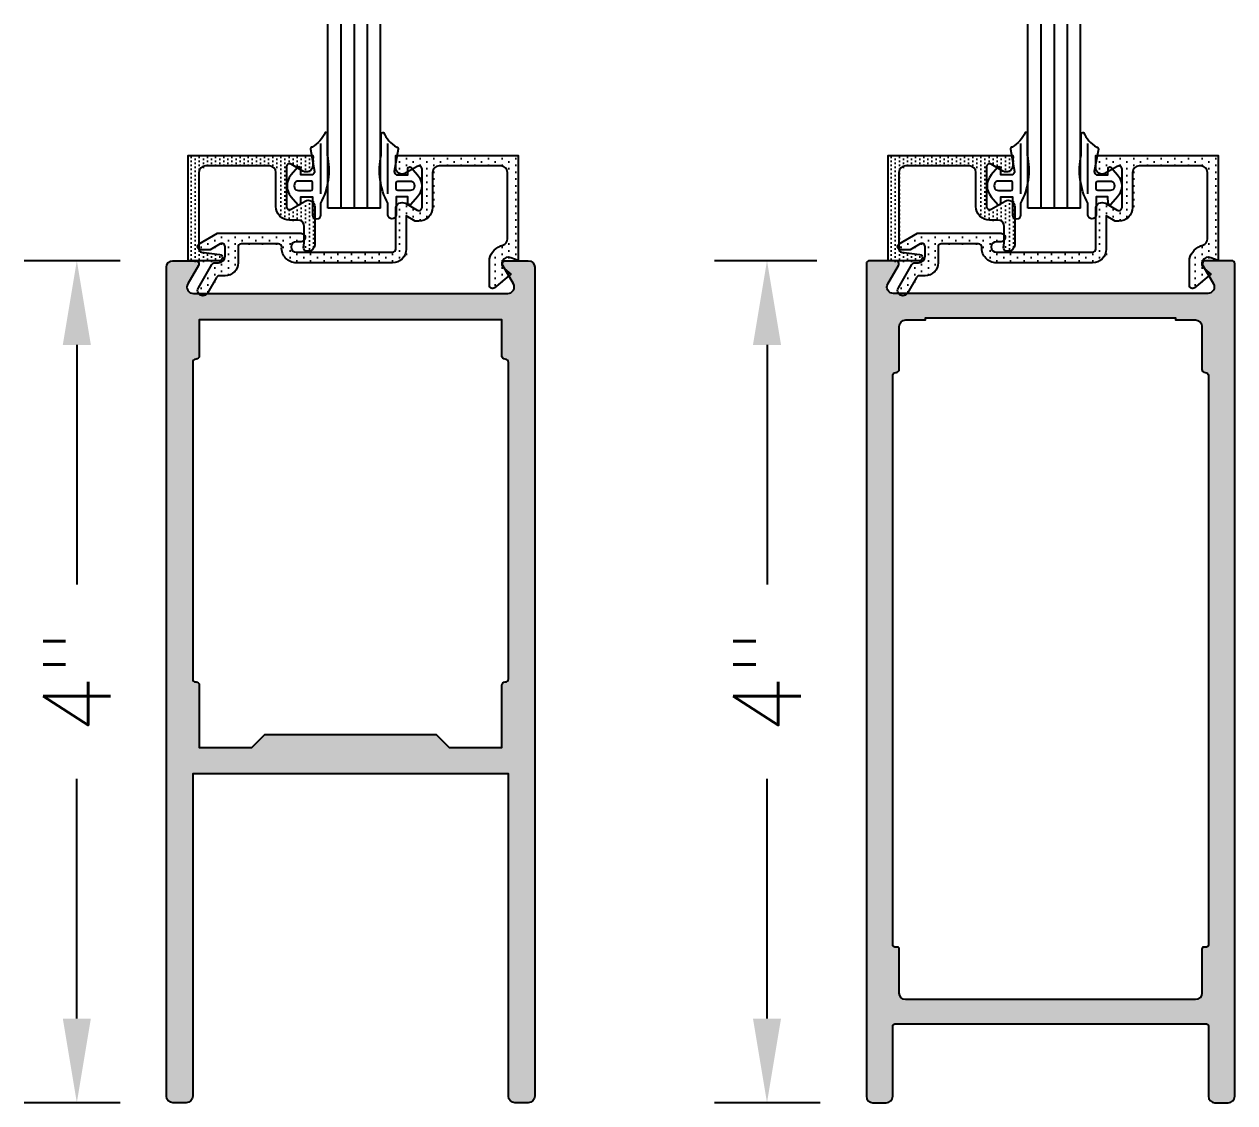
# Model space of a CAD drawing. Extents: x 0 to 130, y 0 to 90.
# Drawn here: x 68.779 to 70.216, y 32.855 to 34.136 of the extents above; entities that cross this region are included whole.
import ezdxf

# ---------------------------------------------------------------- set-up
doc = ezdxf.new("R2010")
doc.units = 0
doc.header["$MEASUREMENT"] = 0
doc.header["$PDMODE"] = 3
doc.layers.get('DEFPOINTS').update_dxf_attribs({"linetype": 'CONTINUOUS'})
for name, color, linetype in [('R-ANNO-DIMS', 3, 'CONTINUOUS'), ('R-DET1', 4, 'CONTINUOUS'), ('R-DET2', 2, 'CONTINUOUS'), ('R-OTLN', 1, 'CONTINUOUS'), ('R-PAT1', 5, 'CONTINUOUS')]:
    doc.layers.add(name, color=color, linetype=linetype)
doc.styles.get("Standard").update_dxf_attribs({"font": 'simplex'})
doc.dimstyles.new('1-4SIZE', dxfattribs={"dimtxt": 0.08, "dimasz": 0.1, "dimexe": 0.0625, "dimexo": 0.0625, "dimgap": 0.062, "dimtad": 0, "dimdec": 5, "dimlfac": 4, "dimzin": 4, "dimtxsty": 'STANDARD', "dimcen": 0, "dimclrd": 256, "dimclre": 256, "dimclrt": 256, "dimazin": 3, "dimtfac": 1, "dimtdec": 5, "dimtofl": 0, "dimtmove": 0, "dimatfit": 3, "dimtolj": 1, "dimtzin": 4})
pattern_1 = [(0, (63.04525187209283, 31.82039487603817), (0.0040625, 0.008125), [0, -0.008125])]

# ---------------------------------------------------------------- blocks, each defined once
blk = doc.blocks.new('*D112')
at = {"layer": 'DEFPOINTS', "color": 0}
for p in [(69.6608612454746, 33.85506648300891), (69.78267816948276, 33.85506648300891), (69.78667816948276, 32.85506648300891)]:
    blk.add_point(p, dxfattribs=at)
at = {"layer": 'R-ANNO-DIMS'}
for p, q in [((69.72017816948276, 33.85506648300891), (69.5983612454746, 33.85506648300891)), ((69.6608612454746, 33.75506648300891), (69.6608612454746, 33.47039981634224)), ((69.6608612454746, 32.95506648300891), (69.6608612454746, 33.23973314967558)), ((69.72417816948276, 32.85506648300891), (69.5983612454746, 32.85506648300891))]:
    blk.add_line(p, q, dxfattribs=at)
for points in [[(69.64419457880794, 33.75506648300891), (69.67752791214127, 33.75506648300891), (69.6608612454746, 33.85506648300891)], [(69.64419457880794, 32.95506648300891), (69.67752791214127, 32.95506648300891), (69.6608612454746, 32.85506648300891)]]:
    blk.add_solid(points, dxfattribs=at)
at = {"layer": 'R-ANNO-DIMS', "insert": (69.66086124547459, 33.35506648300892), "char_height": 0.08, "attachment_point": 5, "rotation": 90}
blk.add_mtext('\\A1;4"', dxfattribs=at)
blk = doc.blocks.new('*D114')
at = {"layer": 'DEFPOINTS', "color": 0}
for p in [(68.84117269987131, 33.8550664830089), (68.95531046119018, 33.8550664830089), (68.95531046119018, 32.8550664830089)]:
    blk.add_point(p, dxfattribs=at)
at = {"layer": 'R-ANNO-DIMS'}
for p, q in [((68.89281046119018, 33.8550664830089), (68.77867269987131, 33.8550664830089)), ((68.84117269987131, 33.7550664830089), (68.84117269987131, 33.47039981634223)), ((68.84117269987131, 32.9550664830089), (68.84117269987131, 33.23973314967557)), ((68.89281046119018, 32.8550664830089), (68.77867269987131, 32.8550664830089))]:
    blk.add_line(p, q, dxfattribs=at)
for points in [[(68.82450603320464, 33.7550664830089), (68.85783936653797, 33.7550664830089), (68.84117269987131, 33.8550664830089)], [(68.82450603320464, 32.9550664830089), (68.85783936653797, 32.9550664830089), (68.84117269987131, 32.8550664830089)]]:
    blk.add_solid(points, dxfattribs=at)
at = {"layer": 'R-ANNO-DIMS', "insert": (68.8411726998713, 33.3550664830089), "char_height": 0.08, "attachment_point": 5, "rotation": 90}
blk.add_mtext('\\A1;4"', dxfattribs=at)

msp = doc.modelspace()

# ---------------------------------------------------------------- hatches: boundary and pattern name
at = {"layer": 'R-PAT1'}
h = msp.add_hatch(dxfattribs=at)
h.set_pattern_fill('DOTS', color=256, scale=0.0775, angle=270, style=0)
h.set_pattern_definition([(90, (70.4736507903695, 34.07748794791844), (-0.004843749999999998, 0.002421875000000001), [0, -0.00484375])])
edge = h.paths.add_edge_path()
edge.add_line((68.99115747319401, 33.86477328437778), (69.01257147006281, 33.86214393387563))
edge.add_arc((69.012114473194, 33.85842190937778), 0.00374997500000018, -90, 83.00015581883918, ccw=False)
edge.add_line((69.012114473194, 33.85467193437778), (68.975364723194, 33.85467195937778))
edge.add_line((68.975364723194, 33.85467195937778), (68.975364723194, 33.97967195372778))
edge.add_line((68.975364723194, 33.97967195372778), (69.123114573194, 33.97967195372778))
edge.add_line((69.123114573194, 33.97967195372778), (69.12311497156645, 33.96784531937778))
edge.add_arc((69.115364973194, 33.96784531937779), 0.007749998372453049, -120.000006946947, 0, ccw=False)
edge.add_line((69.11148997319401, 33.96113362437778), (69.09748947319402, 33.96921656187778))
edge.add_arc((69.095614473194, 33.96596896437778), 0.003750001936267104, 60.00001708031051, 179.9999618028166)
edge.add_line((69.09186447125774, 33.96596896687778), (69.09186447319401, 33.91918158437778))
edge.add_arc((69.095614473194, 33.91918158437778), 0.003750000000000031, 180, 299.9999638211315)
edge.add_line((69.09748947114335, 33.91593398792964), (69.1139894870458, 33.92546028538639))
edge.add_arc((69.117864573194, 33.91874860937779), 0.007750025000000196, 0, 120.00062871306949, ccw=False)
edge.add_line((69.125614598194, 33.91874860937779), (69.125614573194, 33.87367200937778))
edge.add_arc((69.117864573194, 33.87367200937778), 0.007750000000000035, -90, 0, ccw=False)
edge.add_line((69.117864573194, 33.86592200937778), (69.116018223194, 33.86592198084174))
edge.add_arc((69.116018223194, 33.86967193437778), 0.003749953536045236, 171.9497387118541, 269.9999999999966, ccw=False)
edge.add_line((69.112305223194, 33.87019708437778), (69.113114223194, 33.87592195937778))
edge.add_line((69.113114223194, 33.87592195937778), (69.113114723194, 33.89518165937778))
edge.add_arc((69.105364723194, 33.89518165937778), 0.007749999999999813, 0, 90.00000000000081)
edge.add_line((69.105364723194, 33.90293165937778), (69.09566172333548, 33.90293161072137))
edge.add_arc((69.095614473194, 33.91918158437778), 0.01625004235102176, -180.1308104447163, -89.8334012032434, ccw=False)
edge.add_line((69.079364473194, 33.91921868437778), (69.079364223194, 33.95942199187778))
edge.add_arc((69.071614223194, 33.95942199187778), 0.007749999999999813, 0, 90.00000000000081)
edge.add_line((69.071614223194, 33.96717199187778), (68.99561497319401, 33.96717199187778))
edge.add_arc((68.99561497319401, 33.95942199187778), 0.007750000000000146, 90, 180)
edge.add_line((68.98786497319401, 33.95942199187778), (68.98786422319401, 33.86849533437778))
edge.add_arc((68.991614223194, 33.86849533437778), 0.003750000000000031, 180, 263.0001558188382)
h = msp.add_hatch(dxfattribs=at)
h.set_pattern_fill('DOTS', color=256, scale=0.13, angle=270, style=0)
h.set_pattern_definition([(270, (68.07875736523155, 30.32039512603817), (0.008125, -0.004062500000000002), [0, -0.008125])])
edge = h.paths.add_edge_path()
edge.add_arc((69.10921097319401, 33.88223665937778), 0.004999999999999915, -90.00000000000131, -7.423219113922187, ccw=False)
edge.add_line((69.10921097319401, 33.87723665937779), (69.10371122319401, 33.87723670937778))
edge.add_arc((69.10371122319401, 33.87098670937778), 0.006249999999999645, 90, 269.9977081688206)
edge.add_line((69.10371097319401, 33.86473670938278), (69.161315898194, 33.86473668437778))
edge.add_line((69.161315898194, 33.86473668437778), (69.21794029819401, 33.86473663437778))
edge.add_arc((69.21794029819401, 33.86848663437778), 0.003750000000000142, -90, 0)
edge.add_line((69.221690298194, 33.86848663437778), (69.22169067049143, 33.91611313437778))
edge.add_arc((69.229440673194, 33.91611313437778), 0.007750002702580194, 60.000011535560475, 180, ccw=False)
edge.add_line((69.233315673194, 33.92282483437778), (69.247315298194, 33.91474190937778))
edge.add_arc((69.24919029819401, 33.91798948437778), 0.003749982450708966, 239.9998451922556, 360)
edge.add_line((69.25294028064471, 33.91798948437778), (69.252940298194, 33.96348666937779))
edge.add_arc((69.24919029819401, 33.96348666937779), 0.003750000000000031, 0, 120.0000593141608)
edge.add_line((69.247315294832, 33.96673426270092), (69.23331568650778, 33.95865142631766))
edge.add_arc((69.229440673194, 33.96536314437778), 0.007750025000000102, -180, -59.99999305305431, ccw=False)
edge.add_line((69.221690648194, 33.96536314437778), (69.221691098194, 33.97973668437778))
edge.add_line((69.221691098194, 33.97973668437778), (69.366940473194, 33.97973668437778))
edge.add_line((69.366940473194, 33.97973668437778), (69.366940473194, 33.85473668437778))
edge.add_line((69.366940473194, 33.85473668437778), (69.35831723069401, 33.85818318437779))
edge.add_arc((69.35544106819401, 33.85098665937778), 0.007749985987215473, 68.21539075138027, 232.5250916519976)
edge.add_line((69.35072586871655, 33.84483611658143), (69.35846421569401, 33.83882980937778))
edge.add_line((69.358464215694, 33.83882980937778), (69.33910159270587, 33.82258299091706))
edge.add_arc((69.336690873194, 33.82545543437779), 0.003750000000000074, -180, -49.99469487065028, ccw=False)
edge.add_line((69.332940873194, 33.82545543437779), (69.33294171019503, 33.8568468377635))
edge.add_arc((69.35544102895444, 33.85098668144342), 0.02324996294046765, 106.39486197826619, 165.4011381034807, ccw=False)
edge.add_arc((69.346691105694, 33.88072615937779), 0.007750000041332223, -73.60501923009174, 0)
edge.add_line((69.35444110573533, 33.88072615937779), (69.35444110569401, 33.95948672187779))
edge.add_arc((69.346691105694, 33.95948672187778), 0.007749999999999924, 0, 89.9999815174906)
edge.add_line((69.34669110819401, 33.96723672187778), (69.273190473194, 33.96723672187778))
edge.add_arc((69.273190473194, 33.95948672187778), 0.007750000000000146, 90, 180.0000369650188)
edge.add_line((69.265440473194, 33.95948671687778), (69.26544029724577, 33.91798948437778))
edge.add_arc((69.24919029819401, 33.91798948437778), 0.01624999905176916, -90.24540299565552, -1.5916157281026244e-12, ccw=False)
edge.add_line((69.249120698194, 33.90173963437778), (69.24483582319401, 33.90173948437779))
edge.add_line((69.24483582319401, 33.90173948437779), (69.234190923194, 33.90788535937779))
edge.add_line((69.234190923194, 33.90788535937779), (69.23419029819401, 33.86848670937778))
edge.add_arc((69.21794029819401, 33.86848670937778), 0.01624999999999999, -90, -1.5916157281026244e-12, ccw=False)
edge.add_line((69.21794029819401, 33.85223670937778), (69.10371122319401, 33.85223660563806))
edge.add_arc((69.10371122319401, 33.86973665937778), 0.01750005373972074, 176.627680276289, 269.99999999999966, ccw=False)
edge.add_arc((69.08249712913597, 33.87098591213599), 0.003750791472238998, -3.359937403982224, 89.99474428969599)
edge.add_line((69.08249747319401, 33.87473670359245), (69.038190723194, 33.87473668437779))
edge.add_arc((69.038190723194, 33.87098670937778), 0.00374997499999985, 90, 180)
edge.add_line((69.034440748194, 33.87098670937778), (69.034440973194, 33.85223668437778))
edge.add_arc((69.018940973194, 33.85223668437779), 0.01549999999999996, -90, -1.5916157281026244e-12, ccw=False)
edge.add_line((69.018940973194, 33.83673668437778), (69.012176473194, 33.83673665937778))
edge.add_arc((69.012176473194, 33.83298665937778), 0.003750000000000142, 90, 149.9992722191699)
edge.add_line((69.00892890174664, 33.83486170062915), (68.9981203959966, 33.81614110339182))
edge.add_arc((68.992690973194, 33.81923668437778), 0.006249900288004437, -210.33879133915366, -29.689591324643573, ccw=False)
edge.add_line((68.987296973194, 33.82239358437779), (69.00344340174665, 33.85036170062914))
edge.add_arc((69.006690973194, 33.84848665937778), 0.0037500000000001, 90, 149.9992722191699, ccw=False)
edge.add_line((69.006690973194, 33.85223665937778), (69.01119047319399, 33.85223665937778))
edge.add_arc((69.011190473194, 33.85998665937778), 0.007750000000000146, -90, 0)
edge.add_line((69.01894047319401, 33.85998665937778), (69.01893997319401, 33.87148648437778))
edge.add_arc((69.015190223194, 33.87148648437778), 0.003749749999999885, 0, 119.9997728367211)
edge.add_line((69.01331536106906, 33.874733870569), (69.001194973194, 33.86773668437778))
edge.add_line((69.001194973194, 33.86773668437778), (68.990190473194, 33.86773665527645))
edge.add_arc((68.990190473194, 33.87148665937778), 0.003750004101330973, -240.00003617887114, -90, ccw=False)
edge.add_line((68.988315473194, 33.87473425937778), (69.009970723194, 33.88723658437778))
edge.add_line((69.009970723194, 33.88723658437778), (69.109210973194, 33.88723656414694))
edge.add_arc((69.10921097319401, 33.88223665937778), 0.00499990476915535, -7.423219113920027, 90.00000000000261, ccw=False)
h = msp.add_hatch(dxfattribs=at)
h.set_pattern_fill('DOTS', color=256, scale=0.0775, angle=270, style=0)
h.set_pattern_definition([(90, (71.30502825887224, 34.07748794791844), (-0.004843749999999998, 0.002421875000000001), [0, -0.00484375])])
edge = h.paths.add_edge_path()
edge.add_line((69.82253494169673, 33.86477328437778), (69.84394893856553, 33.86214393387563))
edge.add_arc((69.84349194169673, 33.85842190937778), 0.00374997500000018, -90, 83.00015581883918, ccw=False)
edge.add_line((69.84349194169673, 33.85467193437778), (69.80674219169673, 33.85467195937778))
edge.add_line((69.80674219169673, 33.85467195937778), (69.80674219169673, 33.97967195372778))
edge.add_line((69.80674219169673, 33.97967195372778), (69.95449204169672, 33.97967195372778))
edge.add_line((69.95449204169674, 33.97967195372778), (69.95449244006919, 33.96784531937778))
edge.add_arc((69.94674244169673, 33.96784531937779), 0.007749998372453049, -120.000006946947, 0, ccw=False)
edge.add_line((69.94286744169673, 33.96113362437779), (69.92886694169674, 33.96921656187779))
edge.add_arc((69.92699194169673, 33.96596896437779), 0.003750001936267104, 60.00001708031051, 179.9999618028166)
edge.add_line((69.92324193976046, 33.96596896687779), (69.92324194169673, 33.91918158437779))
edge.add_arc((69.92699194169673, 33.91918158437778), 0.003750000000000031, 180, 299.9999638211315)
edge.add_line((69.92886693964607, 33.91593398792964), (69.94536695554852, 33.92546028538639))
edge.add_arc((69.94924204169673, 33.91874860937779), 0.007750025000000196, 0, 120.00062871306949, ccw=False)
edge.add_line((69.95699206669673, 33.91874860937779), (69.95699204169672, 33.87367200937778))
edge.add_arc((69.94924204169673, 33.87367200937778), 0.007750000000000035, -90, 0, ccw=False)
edge.add_line((69.94924204169673, 33.86592200937778), (69.94739569169674, 33.86592198084174))
edge.add_arc((69.94739569169673, 33.86967193437778), 0.003749953536045236, 171.9497387118541, 269.9999999999966, ccw=False)
edge.add_line((69.94368269169674, 33.87019708437779), (69.94449169169674, 33.87592195937778))
edge.add_line((69.94449169169673, 33.87592195937778), (69.94449219169672, 33.89518165937778))
edge.add_arc((69.93674219169674, 33.89518165937778), 0.007749999999999813, 0, 90.00000000000081)
edge.add_line((69.93674219169674, 33.90293165937778), (69.92703919183822, 33.90293161072137))
edge.add_arc((69.92699194169673, 33.91918158437778), 0.01625004235102176, -180.1308104447163, -89.8334012032434, ccw=False)
edge.add_line((69.91074194169673, 33.91921868437778), (69.91074169169673, 33.95942199187778))
edge.add_arc((69.90299169169673, 33.95942199187778), 0.007749999999999813, 0, 90.00000000000081)
edge.add_line((69.90299169169673, 33.96717199187778), (69.82699244169673, 33.96717199187778))
edge.add_arc((69.82699244169673, 33.95942199187778), 0.007750000000000146, 90, 180)
edge.add_line((69.81924244169673, 33.95942199187778), (69.81924169169673, 33.86849533437778))
edge.add_arc((69.82299169169673, 33.86849533437778), 0.003750000000000031, 180, 263.0001558188382)
h = msp.add_hatch(dxfattribs=at)
h.set_pattern_fill('DOTS', color=256, scale=0.13, angle=270, style=0)
h.set_pattern_definition([(270, (68.91013483373428, 30.32039512603817), (0.008125, -0.004062500000000002), [0, -0.008125])])
edge = h.paths.add_edge_path()
edge.add_arc((69.94058844169673, 33.88223665937778), 0.004999999999999915, -90.00000000000131, -7.423219113922187, ccw=False)
edge.add_line((69.94058844169673, 33.87723665937779), (69.93508869169673, 33.87723670937778))
edge.add_arc((69.93508869169673, 33.87098670937778), 0.006249999999999645, 90, 269.9977081688206)
edge.add_line((69.93508844169673, 33.86473670938278), (69.99269336669673, 33.86473668437778))
edge.add_line((69.99269336669673, 33.86473668437778), (70.04931776669673, 33.86473663437778))
edge.add_arc((70.04931776669673, 33.86848663437778), 0.003750000000000142, -90, 0)
edge.add_line((70.05306776669673, 33.86848663437778), (70.05306813899415, 33.91611313437778))
edge.add_arc((70.06081814169673, 33.91611313437778), 0.007750002702580194, 60.000011535560475, 180, ccw=False)
edge.add_line((70.06469314169674, 33.92282483437778), (70.07869276669673, 33.91474190937778))
edge.add_arc((70.08056776669673, 33.91798948437778), 0.003749982450708966, 239.9998451922556, 360)
edge.add_line((70.08431774914744, 33.91798948437778), (70.08431776669674, 33.96348666937779))
edge.add_arc((70.08056776669673, 33.96348666937779), 0.003750000000000031, 0, 120.0000593141608)
edge.add_line((70.07869276333473, 33.96673426270092), (70.0646931550105, 33.95865142631766))
edge.add_arc((70.06081814169673, 33.96536314437778), 0.007750025000000102, -180, -59.99999305305431, ccw=False)
edge.add_line((70.05306811669674, 33.96536314437778), (70.05306856669674, 33.97973668437778))
edge.add_line((70.05306856669674, 33.97973668437778), (70.19831794169674, 33.97973668437778))
edge.add_line((70.19831794169673, 33.97973668437778), (70.19831794169673, 33.85473668437778))
edge.add_line((70.19831794169673, 33.85473668437778), (70.18969469919674, 33.85818318437779))
edge.add_arc((70.18681853669673, 33.85098665937778), 0.007749985987215473, 68.21539075138027, 232.5250916519976)
edge.add_line((70.18210333721927, 33.84483611658143), (70.18984168419674, 33.83882980937778))
edge.add_line((70.18984168419674, 33.83882980937778), (70.17047906120861, 33.82258299091706))
edge.add_arc((70.16806834169674, 33.82545543437779), 0.003750000000000074, -180, -49.99469487065028, ccw=False)
edge.add_line((70.16431834169673, 33.82545543437779), (70.16431917869775, 33.8568468377635))
edge.add_arc((70.18681849745717, 33.85098668144342), 0.02324996294046765, 106.39486197826619, 165.4011381034807, ccw=False)
edge.add_arc((70.17806857419673, 33.88072615937779), 0.007750000041332223, -73.60501923009174, 0)
edge.add_line((70.18581857423806, 33.88072615937779), (70.18581857419673, 33.95948672187779))
edge.add_arc((70.17806857419673, 33.95948672187778), 0.007749999999999924, 0, 89.9999815174906)
edge.add_line((70.17806857669673, 33.96723672187778), (70.10456794169673, 33.96723672187778))
edge.add_arc((70.10456794169673, 33.95948672187778), 0.007750000000000146, 90, 180.0000369650188)
edge.add_line((70.09681794169674, 33.95948671687778), (70.09681776574851, 33.91798948437778))
edge.add_arc((70.08056776669673, 33.91798948437778), 0.01624999905176916, -90.24540299565552, -1.5916157281026244e-12, ccw=False)
edge.add_line((70.08049816669673, 33.90173963437778), (70.07621329169673, 33.90173948437779))
edge.add_line((70.07621329169673, 33.90173948437779), (70.06556839169673, 33.90788535937779))
edge.add_line((70.06556839169673, 33.90788535937779), (70.06556776669673, 33.86848670937778))
edge.add_arc((70.04931776669673, 33.86848670937778), 0.01624999999999999, -90, -1.5916157281026244e-12, ccw=False)
edge.add_line((70.04931776669673, 33.85223670937778), (69.93508869169673, 33.85223660563806))
edge.add_arc((69.93508869169673, 33.86973665937779), 0.01750005373972074, 176.627680276289, 269.99999999999966, ccw=False)
edge.add_arc((69.9138745976387, 33.87098591213599), 0.003750791472238998, -3.359937403982224, 89.99474428969599)
edge.add_line((69.91387494169673, 33.87473670359245), (69.86956819169673, 33.87473668437779))
edge.add_arc((69.86956819169673, 33.87098670937778), 0.00374997499999985, 90, 180)
edge.add_line((69.86581821669674, 33.87098670937778), (69.86581844169675, 33.85223668437778))
edge.add_arc((69.85031844169673, 33.85223668437779), 0.01549999999999996, -90, -1.5916157281026244e-12, ccw=False)
edge.add_line((69.85031844169673, 33.83673668437778), (69.84355394169673, 33.83673665937778))
edge.add_arc((69.84355394169674, 33.83298665937778), 0.003750000000000142, 90, 149.9992722191699)
edge.add_line((69.84030637024938, 33.83486170062915), (69.82949786449933, 33.81614110339182))
edge.add_arc((69.82406844169674, 33.81923668437778), 0.006249900288004437, -210.33879133915366, -29.689591324643573, ccw=False)
edge.add_line((69.81867444169673, 33.82239358437779), (69.83482087024937, 33.85036170062914))
edge.add_arc((69.83806844169673, 33.84848665937778), 0.0037500000000001, 90, 149.9992722191699, ccw=False)
edge.add_line((69.83806844169673, 33.85223665937779), (69.84256794169673, 33.85223665937779))
edge.add_arc((69.84256794169673, 33.85998665937778), 0.007750000000000146, -90, 0)
edge.add_line((69.85031794169673, 33.85998665937778), (69.85031744169673, 33.87148648437778))
edge.add_arc((69.84656769169673, 33.87148648437778), 0.003749749999999885, 0, 119.9997728367211)
edge.add_line((69.84469282957178, 33.874733870569), (69.83257244169673, 33.86773668437778))
edge.add_line((69.83257244169673, 33.86773668437778), (69.82156794169673, 33.86773665527645))
edge.add_arc((69.82156794169673, 33.87148665937779), 0.003750004101330973, -240.00003617887114, -90, ccw=False)
edge.add_line((69.81969294169673, 33.87473425937778), (69.84134819169672, 33.88723658437778))
edge.add_line((69.84134819169674, 33.88723658437778), (69.94058844169673, 33.88723656414694))
edge.add_arc((69.94058844169673, 33.88223665937778), 0.00499990476915535, -7.423219113920027, 90.00000000000261, ccw=False)
h = msp.add_hatch(dxfattribs=at)
h.set_pattern_fill('DOTS', color=256, scale=0.13, style=0)
h.set_pattern_definition(pattern_1)
edge = h.paths.add_edge_path(flags=16)
edge.add_line((69.28356046119018, 33.2768164830089), (69.34606046119018, 33.2768164830089))
edge.add_line((69.34606046119018, 33.2768164830089), (69.34606046119018, 33.3510664830089))
edge.add_arc((69.34981610635147, 33.35106083784762), 0.003755649403948377, 90.08612200018518, 179.9138780000318, ccw=False)
edge.add_line((69.34981046119017, 33.3548164830089), (69.35006046119018, 33.3548164830089))
edge.add_arc((69.35005481602889, 33.35857212817019), 0.003755649403941293, 270.0861220001852, 359.9138779999234)
edge.add_line((69.35381046119018, 33.3585664830089), (69.35381046119018, 33.7343164830089))
edge.add_arc((69.35005481602889, 33.73431083784762), 0.003755649403948388, 0.08612200007662825, 89.9138779998148)
edge.add_line((69.35006046119018, 33.7380664830089), (69.34981046119017, 33.7380664830089))
edge.add_arc((69.34981610635147, 33.74182212817019), 0.003755649403948398, 180.0861220000766, 269.913877999815, ccw=False)
edge.add_line((69.34606046119018, 33.7418164830089), (69.34606046119018, 33.7848164830089))
edge.add_line((69.34606046119018, 33.7848164830089), (68.98656046119018, 33.7848164830089))
edge.add_line((68.98656046119018, 33.7848164830089), (68.98656046119018, 33.7418164830089))
edge.add_arc((68.98280481602889, 33.74182212817019), 0.003755649403948388, 270.086122000185, 359.9138779999234, ccw=False)
edge.add_line((68.98281046119018, 33.7380664830089), (68.98256046119019, 33.7380664830089))
edge.add_arc((68.98256610635147, 33.73431083784761), 0.003755649403948377, 90.08612199996824, 179.913877999815)
edge.add_line((68.97881046119018, 33.7343164830089), (68.97881046119018, 33.3585664830089))
edge.add_arc((68.98256610635147, 33.3585721281702), 0.003755649403948398, 180.086122000185, 269.9138780000318)
edge.add_line((68.98256046119019, 33.3548164830089), (68.98281046119018, 33.3548164830089))
edge.add_arc((68.98280481602889, 33.35106083784762), 0.003755649403941293, 0.08612199996821346, 89.91387799981482, ccw=False)
edge.add_line((68.98656046119018, 33.3510664830089), (68.98656046119018, 33.2768164830089))
edge.add_line((68.98656046119018, 33.2768164830089), (69.04906046119018, 33.2768164830089))
edge.add_line((69.04906046119018, 33.2768164830089), (69.06456046119018, 33.2923164830089))
edge.add_line((69.06456046119018, 33.2923164830089), (69.26806046119017, 33.2923164830089))
edge.add_line((69.26806046119017, 33.2923164830089), (69.28356046119018, 33.2768164830089))
edge = h.paths.add_edge_path()
edge.add_arc((69.37731046119018, 33.8473164830089), 0.007749999999994373, 0, 90, ccw=False)
edge.add_line((69.38506046119018, 33.8473164830089), (69.38506046119018, 32.8628164830089))
edge.add_arc((69.37729307837768, 32.8628338658214), 0.007767402263185275, 270.12822338666075, 359.8717766133392, ccw=False)
edge.add_line((69.37731046119018, 32.8550664830089), (69.36156046119018, 32.8550664830089))
edge.add_arc((69.36157784400268, 32.8628338658214), 0.007767402263185275, 180.1282233866608, 269.87177661333925, ccw=False)
edge.add_line((69.35381046119018, 32.8628164830089), (69.35381046119018, 33.2455664830089))
edge.add_line((69.35381046119018, 33.2455664830089), (68.97881046119018, 33.2455664830089))
edge.add_line((68.97881046119018, 33.2455664830089), (68.97881046119018, 32.8628164830089))
edge.add_arc((68.97104307837768, 32.8628338658214), 0.007767402263185275, 270.12822338666075, 359.8717766133392, ccw=False)
edge.add_line((68.97106046119018, 32.8550664830089), (68.95531046119018, 32.8550664830089))
edge.add_arc((68.95532784400268, 32.8628338658214), 0.007767402263185275, 180.1282233866608, 269.87177661333925, ccw=False)
edge.add_line((68.94756046119018, 32.8628164830089), (68.94756046119018, 33.8473164830089))
edge.add_arc((68.95531046119018, 33.8473164830089), 0.007750000000001478, 90, 180, ccw=False)
edge.add_line((68.95531046119018, 33.8550664830089), (68.98231046119018, 33.8550664830089))
edge.add_arc((68.98229123042096, 33.8513039830089), 0.00376254914551767, -29.670419345808284, 89.70715420100049, ccw=False)
edge.add_line((68.98556046119018, 33.8494414830089), (68.97301046119019, 33.8276914830089))
edge.add_arc((68.97972216827974, 33.8238164830089), 0.007750008842312989, 150.0000377420543, 269.9134495081663)
edge.add_line((68.97971046119018, 33.8160664830089), (69.35291046119018, 33.8160664830089))
edge.add_arc((69.35289875410062, 33.8238164830089), 0.007750008842315521, 270.0865504918336, 389.9999622578476)
edge.add_line((69.35961046119019, 33.8276914830089), (69.34708546119018, 33.8494164830089))
edge.add_arc((69.35032432765931, 33.85131315878536), 0.003753349837927589, 90.211675436512, 210.3531813928738, ccw=False)
edge.add_line((69.35031046119018, 33.8550664830089), (69.37731046119018, 33.8550664830089))
h = msp.add_hatch(dxfattribs=at)
h.set_pattern_fill('DOTS', color=256, scale=0.13, style=0)
h.set_pattern_definition(pattern_1)
edge = h.paths.add_edge_path()
edge.add_line((69.99767816948275, 33.8160664830089), (69.81108009136209, 33.8160664830089))
edge.add_arc((69.81108009047418, 33.82381648249626), 0.007749999487352051, 149.9999934355573, 270.00000656431075, ccw=False)
edge.add_line((69.80436839448276, 33.82769148300891), (69.81692576905311, 33.84944148226474))
edge.add_arc((69.81367817421857, 33.8513164830089), 0.003749999999999605, 329.9999868710655, 450)
edge.add_line((69.81367817421857, 33.8550664830089), (69.78267816948276, 33.8550664830089))
edge.add_arc((69.78267816948276, 33.85131648300889), 0.0037500000000108, 90, 179.9999999998914)
edge.add_line((69.77892816948275, 33.8513164830089), (69.77892816948275, 32.8628164830089))
edge.add_arc((69.78667816948274, 32.8628164830089), 0.007749999999987267, 180, 270.000000000105)
edge.add_line((69.78667816948276, 32.8550664830089), (69.80242816948277, 32.8550664830089))
edge.add_arc((69.80242816948277, 32.8628164830089), 0.007749999999994373, 270, 360)
edge.add_line((69.81017816948275, 32.8628164830089), (69.81017816948275, 32.9463164830089))
edge.add_arc((69.81267816948275, 32.9463164830089), 0.002499999999997726, 90, 180, ccw=False)
edge.add_line((69.81267816948275, 32.9488164830089), (69.99767816948275, 32.9488164830089))
edge.add_line((69.99767816948275, 32.9488164830089), (70.18267816948276, 32.9488164830089))
edge.add_arc((70.18267816948276, 32.9463164830089), 0.002499999999997726, 0, 90, ccw=False)
edge.add_line((70.18517816948275, 32.9463164830089), (70.18517816948275, 32.8628164830089))
edge.add_arc((70.19292816948274, 32.8628164830089), 0.007749999999987267, 180, 270.000000000105)
edge.add_line((70.19292816948276, 32.8550664830089), (70.20867816948277, 32.8550664830089))
edge.add_arc((70.20867816948277, 32.86281648300889), 0.007749999999994373, 270, 360.0000000000525)
edge.add_line((70.21642816948275, 32.8628164830089), (70.21642816948275, 33.8513164830089))
edge.add_arc((70.21267816948276, 33.8513164830089), 0.003749999999996589, 0, 90)
edge.add_line((70.21267816948276, 33.8550664830089), (70.18167826474699, 33.8550664830089))
edge.add_arc((70.18167826474699, 33.85131648300889), 0.0037500000000108, 90, 209.9997661636353)
edge.add_line((70.17843066183055, 33.84944149626304), (70.19098793529733, 33.82769145561701))
edge.add_arc((70.18427622260336, 33.8238164830089), 0.007750000000000268, -90, 29.9997661637712, ccw=False)
edge.add_line((70.18427622260336, 33.8160664830089), (69.99767816948275, 33.8160664830089))
edge = h.paths.add_edge_path(flags=16)
edge.add_line((69.81392816948276, 33.7223164830089), (69.81417816948276, 33.7223164830089))
edge.add_arc((69.81417816948276, 33.7260664830089), 0.003749999999996589, 270, 360)
edge.add_line((69.81792816948276, 33.7260664830089), (69.81792816948276, 33.7770664830089))
edge.add_arc((69.82567816948277, 33.7770664830089), 0.007750000000015689, 90.00000000010499, 180, ccw=False)
edge.add_line((69.82567816948276, 33.7848164830089), (69.84917816948276, 33.7848164830089))
edge.add_line((69.84917816948276, 33.7848164830089), (69.84917816948276, 33.7873164830089))
edge.add_line((69.84917816948276, 33.7873164830089), (69.99767816948275, 33.7873164830089))
edge.add_line((69.99767816948275, 33.7873164830089), (70.14617816948277, 33.7873164830089))
edge.add_line((70.14617816948277, 33.7873164830089), (70.14617816948277, 33.7848164830089))
edge.add_line((70.14617816948277, 33.7848164830089), (70.16967816948275, 33.7848164830089))
edge.add_arc((70.16967816948275, 33.77706648300889), 0.007750000000008583, 5.2523319027386606e-11, 90, ccw=False)
edge.add_line((70.17742816948277, 33.7770664830089), (70.17742816948277, 33.7260664830089))
edge.add_arc((70.18117816948276, 33.7260664830089), 0.003749999999996589, 180, 270)
edge.add_line((70.18117816948276, 33.7223164830089), (70.18142816948276, 33.7223164830089))
edge.add_arc((70.18142816948276, 33.7185664830089), 0.003750000000003695, 0, 90, ccw=False)
edge.add_line((70.18517816948275, 33.7185664830089), (70.18517816948275, 33.0425664830089))
edge.add_arc((70.18267816948276, 33.0425664830089), 0.002499999999997726, -90, 0, ccw=False)
edge.add_line((70.18267816948276, 33.0400664830089), (70.17992816948276, 33.0400664830089))
edge.add_arc((70.17992816948276, 33.0375664830089), 0.002499999999997726, 90, 180)
edge.add_line((70.17742816948277, 33.0375664830089), (70.17742816948277, 32.9853164830089))
edge.add_arc((70.16967816948275, 32.98531648300891), 0.007750000000015689, 270, 359.9999999999475, ccw=False)
edge.add_line((70.16967816948275, 32.9775664830089), (69.99767816948275, 32.9775664830089))
edge.add_line((69.99767816948275, 32.9775664830089), (69.82567816948276, 32.9775664830089))
edge.add_arc((69.82567816948276, 32.9853164830089), 0.007750000000001478, 180, 270, ccw=False)
edge.add_line((69.81792816948276, 32.9853164830089), (69.81792816948276, 33.0375666329964))
edge.add_arc((69.81542816948276, 33.0375666329964), 0.002499999999997726, 0, 90.00572957794638)
edge.add_line((69.81542791948276, 33.0400666329839), (69.81267841948276, 33.0400663580339))
edge.add_arc((69.81267816948277, 33.0425663580214), 0.002500000000006385, 180, 270.00572957794634, ccw=False)
edge.add_line((69.81017816948275, 33.0425663580214), (69.81017816948275, 33.7185664830089))
edge.add_arc((69.81392816948276, 33.71856648300889), 0.0037500000000108, 90, 179.9999999998914, ccw=False)

# ---------------------------------------------------------------- linework, layer by layer
at = {"layer": 'R-DET1'}
for points in [[(68.98937163484969, 33.8651683080089), (69.01078563171848, 33.86253895750674, -0.9407073484462662), (69.01032863484969, 33.8550669580089), (68.97357888484969, 33.8550669830089), (68.97357888484969, 33.9800669773589), (69.12132873484968, 33.9800669773589), (69.12132913322213, 33.9682403430089, -0.577350309605322), (69.1097041348497, 33.9615286480089), (69.09570363484968, 33.9696115855089, 0.5773499475982407), (69.09007863291342, 33.9663639905089), (69.09007863484969, 33.9195766080089, 0.5773500587095053), (69.09570363279903, 33.91632901156076), (69.11220364870147, 33.92585530901751, -0.5773539268997977), (69.12382875984969, 33.9191436330089), (69.12382873484968, 33.8740670330089, -0.414213562373095), (69.11607873484968, 33.8663170330089), (69.11423238484969, 33.86631700447285, -0.4559911351790257), (69.11051938484968, 33.8705921080089), (69.11132838484968, 33.8763169830089), (69.11132888484968, 33.8955766830089, 0.414213562373095), (69.10357888484968, 33.9033266830089), (69.09387588499116, 33.90332663435249, -0.4157347223605669), (69.07757863484969, 33.9196137080089), (69.07757838484969, 33.9598170155089, 0.414213562373095), (69.06982838484969, 33.9675670155089), (68.99382913484969, 33.9675670155089, 0.414213562373095), (68.98607913484969, 33.9598170155089), (68.98607838484969, 33.8688903580089, 0.3788668861742499), (68.98937138493422, 33.8651683086974)], [(69.11238322928239, 33.88198569570532, -0.3767558748450491), (69.10742513484969, 33.8776316830089), (69.1019253848497, 33.8776317330089, 0.9999800002000091), (69.1019251348497, 33.8651317330139), (69.15953005984969, 33.8651317080089), (69.21615445984969, 33.8651316580089, 0.414213562373095), (69.21990445984969, 33.8688816580089), (69.21990483214711, 33.9165081580089, -0.5773502020784552), (69.23152983484968, 33.9232198580089), (69.24552945984969, 33.9151369330089, 0.5773511698249313), (69.25115444230039, 33.9183845080089), (69.25115445984969, 33.9638816930089, 0.57735061426548), (69.24552945648769, 33.96712928633204), (69.23152984816346, 33.95904644994877, -0.5773503096053207), (69.21990480984968, 33.9657581680089), (69.21990525984968, 33.9801317080089), (69.36515463484969, 33.9801317080089), (69.36515463484969, 33.8551317080089), (69.3565313923497, 33.8585782080089, 0.871661996115411), (69.34894003037223, 33.84523114021255), (69.35667837734968, 33.8392248330089), (69.33731575436155, 33.82297801454817, -0.6371028040913633), (69.33115503484969, 33.8258504580089), (69.33115587185071, 33.85724186139461, -0.2633073115942851), (69.34709276234969, 33.8736863080089, 0.33268004853194), (69.35265526739101, 33.8811211830089), (69.35265526734969, 33.9598817455089, 0.4142134678914144), (69.34490526984969, 33.9676317455089), (69.27140463484969, 33.9676317455089, 0.414213751336475), (69.26365463484969, 33.9598817405089), (69.26365445890146, 33.9183845080089, -0.4154686075962968), (69.24733485984969, 33.9021346580089), (69.24304998484969, 33.9021345080089), (69.23240508484969, 33.9082803830089), (69.23240445984969, 33.8688817330089, -0.414213562373095), (69.21615445984969, 33.8526317330089), (69.1019253848497, 33.85263162926918, -0.4315596713057824), (69.08445563484969, 33.8711611080089, 0.4314683805151897), (69.08071163484969, 33.87513172722356), (69.03640488484969, 33.8751317080089, 0.414213562373095), (69.03265490984968, 33.8713817330089), (69.03265513484969, 33.8526317080089, -0.414213562373095), (69.01715513484969, 33.8371317080089), (69.01039063484968, 33.8371316830089, 0.2679457888973785), (69.00714306340232, 33.83525672426026), (68.99633455765229, 33.81653612702294, -1.005681447737971), (68.98551113484969, 33.8227886080089), (69.00165756340233, 33.85075672426026, -0.2679457888973763), (69.00490513484968, 33.8526316830089), (69.00940463484969, 33.8526316830089, 0.414213562373095), (69.01715463484969, 33.8603816830089), (69.01715413484969, 33.8718815080089, 0.5773489476079768), (69.01152952272474, 33.87512889420012), (68.99940913484969, 33.8681317080089), (68.98840463484969, 33.86813167890757, -0.7673272387856588), (68.98652963484969, 33.8751292830089), (69.00818488484968, 33.8876316080089), (69.10742513484969, 33.88763158777806, -0.4526903691078097), (69.1123831348497, 33.8819857080089)], [(69.82074910335241, 33.8651683080089), (69.84216310022121, 33.86253895750674, -0.9407073484462662), (69.84170610335241, 33.8550669580089), (69.80495635335241, 33.8550669830089), (69.80495635335241, 33.9800669773589), (69.95270620335242, 33.9800669773589), (69.95270660172487, 33.9682403430089, -0.577350309605322), (69.94108160335242, 33.9615286480089), (69.9270811033524, 33.9696115855089, 0.5773499475982407), (69.92145610141614, 33.9663639905089), (69.92145610335241, 33.9195766080089, 0.5773500587095053), (69.92708110130175, 33.91632901156076), (69.9435811172042, 33.92585530901751, -0.5773539268997977), (69.95520622835241, 33.9191436330089), (69.95520620335242, 33.8740670330089, -0.414213562373095), (69.94745620335242, 33.8663170330089), (69.94560985335241, 33.86631700447285, -0.4559911351790257), (69.94189685335242, 33.8705921080089), (69.94270585335241, 33.8763169830089), (69.9427063533524, 33.8955766830089, 0.414213562373095), (69.93495635335242, 33.9033266830089), (69.92525335349389, 33.90332663435249, -0.4157347223605669), (69.90895610335241, 33.9196137080089), (69.90895585335241, 33.9598170155089, 0.414213562373095), (69.90120585335241, 33.9675670155089), (69.82520660335241, 33.9675670155089, 0.414213562373095), (69.81745660335241, 33.9598170155089), (69.81745585335241, 33.8688903580089, 0.3788668861742499), (69.82074885343695, 33.8651683086974)], [(69.94376069778511, 33.88198569570532, -0.3767558748450491), (69.93880260335241, 33.8776316830089), (69.93330285335242, 33.8776317330089, 0.9999800002000091), (69.93330260335242, 33.8651317330139), (69.99090752835241, 33.8651317080089), (70.04753192835241, 33.8651316580089, 0.414213562373095), (70.05128192835241, 33.8688816580089), (70.05128230064983, 33.9165081580089, -0.5773502020784552), (70.06290730335242, 33.9232198580089), (70.07690692835241, 33.9151369330089, 0.5773511698249313), (70.08253191080313, 33.9183845080089), (70.08253192835241, 33.9638816930089, 0.57735061426548), (70.07690692499041, 33.96712928633204), (70.06290731666618, 33.95904644994877, -0.5773503096053207), (70.05128227835242, 33.9657581680089), (70.05128272835242, 33.9801317080089), (70.19653210335241, 33.9801317080089), (70.19653210335241, 33.8551317080089), (70.18790886085242, 33.8585782080089, 0.871661996115411), (70.18031749887496, 33.84523114021255), (70.18805584585242, 33.8392248330089), (70.16869322286428, 33.82297801454817, -0.6371028040913633), (70.16253250335241, 33.8258504580089), (70.16253334035343, 33.85724186139461, -0.2633073115942851), (70.17847023085241, 33.8736863080089, 0.33268004853194), (70.18403273589374, 33.8811211830089), (70.18403273585241, 33.9598817455089, 0.4142134678914144), (70.17628273835241, 33.9676317455089), (70.10278210335241, 33.9676317455089, 0.414213751336475), (70.09503210335242, 33.9598817405089), (70.09503192740418, 33.9183845080089, -0.4154686075962968), (70.07871232835241, 33.9021346580089), (70.07442745335241, 33.9021345080089), (70.06378255335241, 33.9082803830089), (70.06378192835241, 33.86888173300891, -0.414213562373095), (70.04753192835241, 33.8526317330089), (69.93330285335242, 33.85263162926918, -0.4315596713057824), (69.91583310335241, 33.8711611080089, 0.4314683805151897), (69.91208910335241, 33.87513172722356), (69.86778235335241, 33.8751317080089, 0.414213562373095), (69.86403237835242, 33.8713817330089), (69.86403260335241, 33.8526317080089, -0.414213562373095), (69.84853260335241, 33.8371317080089), (69.84176810335242, 33.8371316830089, 0.2679457888973785), (69.83852053190506, 33.83525672426026), (69.82771202615501, 33.81653612702294, -1.005681447737971), (69.81688860335241, 33.8227886080089), (69.83303503190506, 33.85075672426026, -0.2679457888973763), (69.83628260335242, 33.8526316830089), (69.84078210335241, 33.8526316830089, 0.414213562373095), (69.84853210335241, 33.8603816830089), (69.84853160335241, 33.8718815080089, 0.5773489476079768), (69.84290699122747, 33.87512889420012), (69.83078660335241, 33.8681317080089), (69.81978210335241, 33.86813167890757, -0.7673272387856588), (69.81790710335241, 33.8751292830089), (69.83956235335242, 33.8876316080089), (69.93880260335241, 33.88763158777806, -0.4526903691078097), (69.94376060335242, 33.88198570800891)]]:
    msp.add_lwpolyline(points, format="xyb", dxfattribs=at)
at = {"layer": 'R-DET2'}
for p, q in [((69.13936699734968, 33.9175993426839), (69.1393668854107, 34.13592500010778)), ((69.15499199734968, 33.9175993426839), (69.1549918725922, 34.13592500010778)), ((69.17061690031609, 34.13592500010778), (69.17061699734968, 33.9175993426839)), ((69.18624199734968, 33.9175993426839), (69.1862418725922, 34.13592500010778)), ((69.20186699734968, 33.9175993426839), (69.2018668854107, 34.13592500010778)), ((69.97074446585242, 33.9175993426839), (69.97074435391342, 34.13592500010778)), ((69.98636946585242, 33.9175993426839), (69.98636934109494, 34.13592500010778)), ((70.00199436881881, 34.13592500010778), (70.00199446585242, 33.9175993426839)), ((70.01761946585242, 33.9175993426839), (70.01761934109494, 34.13592500010778)), ((70.03324446585242, 33.9175993426839), (70.03324435391342, 34.13592500010778)), ((69.20186699734968, 33.9175993426839), (69.13936699734968, 33.9175993426839)), ((70.03324446585242, 33.9175993426839), (69.97074446585242, 33.9175993426839))]:
    msp.add_line(p, q, dxfattribs=at)
for points in [[(69.13900680427152, 33.98033971813057), (69.13900678246962, 34.00486686110121, 0.477037012448265), (69.13598651118488, 34.00731212323898, -0.1690634905219287), (69.12049762882904, 33.99008556180603, 0.3788088368526451), (69.11852741356222, 33.9874224058754), (69.12333093988047, 33.96109325135219, -0.3462419148266733), (69.12084045666225, 33.95712535978156), (69.10731872791493, 33.95712534776224), (69.10704100493496, 33.96467465900088, 0.6086559015379466), (69.10375481851189, 33.9660254978195), (69.09567715892275, 33.95688733098946, 0.3786170875212405), (69.09567718183297, 33.93111334383892), (69.1037548576677, 33.92197519136917, 0.6086559015379387), (69.10704104168927, 33.92332603602991), (69.10731875124826, 33.93087534776225), (69.12106875124826, 33.93087535998448), (69.12106877013714, 33.90962535998448, 0.9999999999999999), (69.13106877013713, 33.90962536887337), (69.13106875790614, 33.92338524569028, 0.1753644488707544)], [(69.20251621119746, 33.98033974635696), (69.20251621119746, 34.00486688932761, -0.477037012448265), (69.20553648030862, 34.00731215415007, 0.1690634905219287), (69.22102537797696, 33.99008560648502, -0.3788088368526451), (69.22299559561102, 33.98742245230569), (69.21819209269647, 33.96109329351269, 0.3462419148266733), (69.2206825794417, 33.95712540415582), (69.23420430818902, 33.95712540415582), (69.2344820244585, 33.96467471564132, -0.6086559015379466), (69.23776820968082, 33.96602555738099), (69.24584587739275, 33.95688739773109, -0.3786170875212405), (69.24584587739275, 33.93111341058055), (69.23776820968082, 33.92197525093065, -0.6086559015379387), (69.2344820244585, 33.92332609267032), (69.23420430818902, 33.93087540415582), (69.22045430818902, 33.93087540415582), (69.22045430818902, 33.90962540415582, -0.9999999999999999), (69.21045430818901, 33.90962540415582), (69.21045430818903, 33.92338528097273, -0.1753644488707544)], [(69.97038427277424, 33.98033971813057), (69.97038425097234, 34.00486686110121, 0.477037012448265), (69.96736397968762, 34.00731212323898, -0.1690634905219287), (69.95187509733177, 33.99008556180603, 0.3788088368526451), (69.94990488206494, 33.9874224058754), (69.9547084083832, 33.96109325135219, -0.3462419148266733), (69.95221792516497, 33.95712535978156), (69.93869619641765, 33.95712534776224), (69.93841847343768, 33.96467465900088, 0.6086559015379466), (69.93513228701461, 33.9660254978195), (69.92705462742549, 33.95688733098946, 0.3786170875212405), (69.92705465033569, 33.93111334383892), (69.93513232617042, 33.92197519136917, 0.6086559015379387), (69.93841851019201, 33.92332603602991), (69.938696219751, 33.93087534776225), (69.95244621975098, 33.93087535998448), (69.95244623863987, 33.90962535998448, 0.9999999999999999), (69.96244623863987, 33.90962536887337), (69.96244622640886, 33.92338524569028, 0.1753644488707544)], [(70.03389367970018, 33.98033974635696), (70.03389367970018, 34.00486688932761, -0.477037012448265), (70.03691394881135, 34.00731215415007, 0.1690634905219287), (70.05240284647968, 33.99008560648502, -0.3788088368526451), (70.05437306411375, 33.98742245230569), (70.04956956119919, 33.96109329351269, 0.3462419148266733), (70.05206004794442, 33.95712540415582), (70.06558177669174, 33.95712540415582), (70.06585949296124, 33.96467471564132, -0.6086559015379466), (70.06914567818356, 33.96602555738099), (70.07722334589549, 33.95688739773109, -0.3786170875212405), (70.07722334589549, 33.93111341058055), (70.06914567818356, 33.92197525093065, -0.6086559015379387), (70.06585949296124, 33.92332609267033), (70.06558177669174, 33.93087540415582), (70.05183177669176, 33.93087540415582), (70.05183177669176, 33.90962540415582, -0.9999999999999999), (70.04183177669175, 33.90962540415582), (70.04183177669175, 33.92338528097274, -0.1753644488707544)], [(69.09955689747413, 33.94212534086284, 0.341998713119647), (69.10439812999022, 33.93837534516615), (69.1190687445816, 33.93837535820669, 0.414213562373095), (69.12106874280381, 33.94037535998447), (69.12106873635936, 33.94762535998446, 0.4142135623730958), (69.11906873458159, 33.94962535820669), (69.10439811999022, 33.94962534516615, 0.341998713119647), (69.09955689414079, 33.94587534086283, 0.1270166537925822)], [(69.24196615196315, 33.94212540415582, -0.341998713119647), (69.2371249227804, 33.93837540415582), (69.22245430818901, 33.93837540415582, -0.414213562373095), (69.22045430818902, 33.94037540415582), (69.22045430818902, 33.94762540415582, -0.4142135623730958), (69.22245430818901, 33.94962540415582), (69.2371249227804, 33.94962540415582, -0.341998713119647), (69.24196615196315, 33.94587540415582, -0.1270166537925822)], [(69.93093436597685, 33.94212534086284, 0.341998713119647), (69.93577559849294, 33.93837534516615), (69.95044621308432, 33.93837535820669, 0.414213562373095), (69.95244621130654, 33.94037535998447), (69.9524462048621, 33.94762535998447, 0.4142135623730958), (69.95044620308431, 33.94962535820669), (69.93577558849294, 33.94962534516615, 0.341998713119647), (69.93093436264351, 33.94587534086283, 0.1270166537925822)], [(70.07334362046589, 33.94212540415582, -0.341998713119647), (70.06850239128313, 33.93837540415582), (70.05383177669175, 33.93837540415582, -0.414213562373095), (70.05183177669176, 33.94037540415582), (70.05183177669176, 33.94762540415582, -0.4142135623730958), (70.05383177669175, 33.94962540415582), (70.06850239128313, 33.94962540415582, -0.341998713119647), (70.07334362046589, 33.94587540415582, -0.1270166537925822)]]:
    msp.add_lwpolyline(points, format="xyb", close=True, dxfattribs=at)
for points in [[(69.13106874809496, 33.93442281651806), (69.13100679180297, 33.99436682587705)], [(69.21045430818903, 33.93442285180052), (69.21051621119746, 33.99436686121456)], [(69.9624462165977, 33.93442281651806), (69.9623842603057, 33.99436682587705)], [(70.04183177669175, 33.93442285180052), (70.0418936797002, 33.99436686121456)]]:
    msp.add_lwpolyline(points, dxfattribs=at)
at = {"layer": 'R-OTLN', "linetype": 'CONTINUOUS'}
for points in [[(69.37731046119018, 33.8550664830089, -0.4142135623730992), (69.38506046119018, 33.8473164830089), (69.38506046119018, 32.8628164830089, -0.412903225806454), (69.37731046119018, 32.8550664830089), (69.36156046119018, 32.8550664830089, -0.4129032258064375), (69.35381046119018, 32.8628164830089), (69.35381046119018, 33.2455664830089), (68.97881046119018, 33.2455664830089), (68.97881046119018, 32.8628164830089, -0.4129032258064543), (68.97106046119018, 32.8550664830089), (68.95531046119018, 32.8550664830089, -0.412903225806454), (68.94756046119018, 32.8628164830089), (68.94756046119018, 33.8473164830089, -0.4142135623730908), (68.95531046119018, 33.8550664830089), (68.98231046119018, 33.8550664830089, -0.5737347990203746), (68.98556046119018, 33.8494414830089), (68.97301046119019, 33.8276914830089, 0.5768466290998521), (68.97971046119018, 33.8160664830089), (69.35291046119018, 33.8160664830089, 0.5768466290998425), (69.35961046119019, 33.8276914830089), (69.34708546119018, 33.8494164830089, -0.5781738111496989), (69.35031046119018, 33.8550664830089)], [(69.99767816948275, 33.8160664830089), (69.81108009136209, 33.8160664830089, -0.5773503455703671), (69.80436839448276, 33.82769148300891), (69.81692576905311, 33.84944148226474, 0.5773503455703503), (69.81367817421857, 33.8550664830089), (69.78267816948276, 33.8550664830089, 0.414213562373095), (69.77892816948275, 33.8513164830089), (69.77892816948275, 32.8628164830089, 0.4142135623731034), (69.78667816948276, 32.8550664830089), (69.80242816948277, 32.8550664830089, 0.414213562373095), (69.81017816948275, 32.8628164830089), (69.81017816948275, 32.9463164830089, -0.4142135623730947), (69.81267816948275, 32.9488164830089), (69.99767816948275, 32.9488164830089), (70.18267816948276, 32.9488164830089, -0.4142135623730931), (70.18517816948275, 32.9463164830089), (70.18517816948275, 32.8628164830089, 0.414213562373095), (70.19292816948276, 32.8550664830089), (70.20867816948277, 32.8550664830089, 0.414213562373095), (70.21642816948275, 32.8628164830089), (70.21642816948275, 33.8513164830089, 0.4142135623730603), (70.21267816948276, 33.8550664830089), (70.18167826474699, 33.8550664830089, 0.5773489087863775), (70.17843066183055, 33.84944149626304), (70.19098793529733, 33.82769145561701, -0.5773489087863759), (70.18427622260336, 33.8160664830089)], [(69.81392816948276, 33.7223164830089), (69.81417816948276, 33.7223164830089, 0.4142135623731122), (69.81792816948276, 33.7260664830089), (69.81792816948276, 33.7770664830089, -0.4142135623730909), (69.82567816948276, 33.7848164830089), (69.84917816948276, 33.7848164830089), (69.84917816948276, 33.7873164830089), (69.99767816948275, 33.7873164830089), (70.14617816948277, 33.7873164830089), (70.14617816948277, 33.7848164830089), (70.16967816948275, 33.7848164830089, -0.4142135623730909), (70.17742816948277, 33.7770664830089), (70.17742816948277, 33.7260664830089, 0.414213562373095), (70.18117816948276, 33.7223164830089), (70.18142816948276, 33.7223164830089, -0.414213562373095), (70.18517816948275, 33.7185664830089), (70.18517816948275, 33.0425664830089, -0.4142135623733552), (70.18267816948276, 33.0400664830089), (70.17992816948276, 33.0400664830089, 0.4142135623733545), (70.17742816948277, 33.0375664830089), (70.17742816948277, 32.9853164830089, -0.414213562373095), (70.16967816948275, 32.9775664830089), (69.99767816948275, 32.9775664830089), (69.82567816948276, 32.9775664830089, -0.414213562373095), (69.81792816948276, 32.9853164830089), (69.81792816948276, 33.0375666329964, 0.4142428519984869), (69.81542791948276, 33.0400666329839), (69.81267841948276, 33.0400663580339, -0.4142428519985309), (69.81017816948275, 33.0425663580214), (69.81017816948275, 33.7185664830089, -0.414213562373095)], [(69.28356046119018, 33.2768164830089), (69.34606046119018, 33.2768164830089), (69.34606046119018, 33.3510664830089, -0.4133333333333521), (69.34981046119017, 33.3548164830089), (69.35006046119018, 33.3548164830089, 0.4133333333333349), (69.35381046119018, 33.3585664830089), (69.35381046119018, 33.7343164830089, 0.4133333333333176), (69.35006046119018, 33.7380664830089), (69.34981046119017, 33.7380664830089, -0.4133333333333176), (69.34606046119018, 33.7418164830089), (69.34606046119018, 33.7848164830089), (68.98656046119018, 33.7848164830089), (68.98656046119018, 33.7418164830089, -0.4133333333333178), (68.98281046119018, 33.7380664830089), (68.98256046119019, 33.7380664830089, 0.4133333333333176), (68.97881046119018, 33.7343164830089), (68.97881046119018, 33.3585664830089, 0.4133333333333176), (68.98256046119019, 33.3548164830089), (68.98281046119018, 33.3548164830089, -0.4133333333333175), (68.98656046119018, 33.3510664830089), (68.98656046119018, 33.2768164830089), (69.04906046119018, 33.2768164830089), (69.06456046119018, 33.2923164830089), (69.26806046119017, 33.2923164830089)]]:
    msp.add_lwpolyline(points, format="xyb", close=True, dxfattribs=at)

# ---------------------------------------------------------------- dimensions: what is measured, and where the dimension line sits
at = {"layer": 'R-ANNO-DIMS'}
for base, p1, p2, picture, middle in [((68.84117269987131, 33.8550664830089), (68.95531046119018, 32.8550664830089), (68.95531046119018, 33.8550664830089), '*D114', (68.8411726998713, 33.3550664830089)), ((69.6608612454746, 33.85506648300891), (69.78667816948276, 32.85506648300891), (69.78267816948276, 33.85506648300891), '*D112', (69.66086124547459, 33.35506648300892))]:
    dim = msp.add_linear_dim(base=base, p1=p1, p2=p2, angle=90, dimstyle='1-4SIZE', override={"dimpost": '"'}, dxfattribs=at)
    dim.commit()
    dim.dimension.update_dxf_attribs({"geometry": picture, "text_midpoint": middle})

doc.saveas('drawing.dxf')
